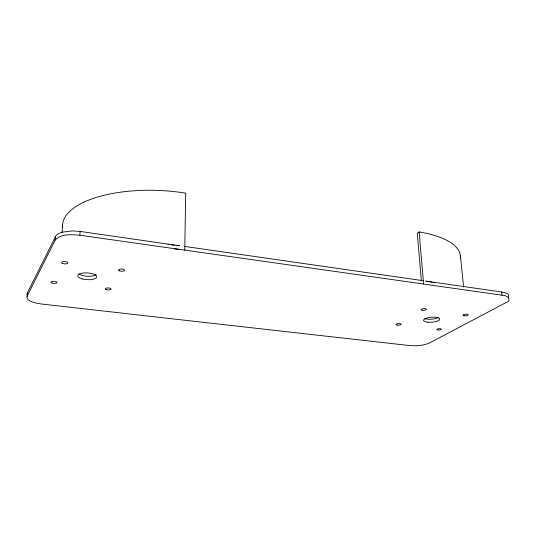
<?xml version="1.0" encoding="UTF-8"?>
<svg xmlns="http://www.w3.org/2000/svg" width="536" height="536" viewBox="0 0 536 536"><rect width="100%" height="100%" fill="white"/><g stroke="black" fill="none" stroke-linecap="round" stroke-linejoin="round"><path stroke-width="0.8" d="M184.752 250.091A95.776 34.049 1.6 0 0 179.513 249.401L79.877 235.217C71.75 234.594 61.091 233.408 55.148 240.141L27.028 296.341C26.21 301.735 36.776 303.316 42.002 304.08L126.824 313.64A95.776 34.049 1.6 0 0 131.253 314.183L339.389 337.667A86.765 28.08 -3.4 0 0 343.154 338.055L409.256 345.532C416.097 346.149 423.721 345.599 429.785 342.826L505.837 302.673C512.322 300.85 507.974 294.968 502.018 295.202L425.691 284.355A86.765 28.08 -3.4 0 0 423.608 284.047L184.752 250.091L185.704 193.168A93.592 38.203 2 0 0 62.625 227.164M79.877 235.217L80.119 231.438L72.246 230.909L62.216 232.168L58.578 233.562L56.106 235.405L27.303 293.031L27.155 294.539M62.035 232.725L62.618 224.45M55.148 240.141L55.422 236.396M27.028 296.341L27.303 293.031M508.396 297.152C510.125 293.587 505.227 292.723 501.696 291.993L425.403 281.031M460.317 258.553A84.963 31.637 -3.8 0 0 419.132 231.927L417.296 233.267L421.296 280.274M174.18 248.818L179.513 249.401M501.636 291.979L502.018 295.202M184.813 246.446L423.326 280.717M80.119 231.438L179.58 245.756A95.636 34.324 1.6 0 0 176.043 245.354M460.377 255.478L463.633 287.122M419.132 231.927L423.608 284.047M167.949 244.617A95.636 34.324 1.6 0 1 168.853 244.691M171.567 244.912A95.636 34.324 1.6 0 1 174.254 245.166M426.77 281.253A86.651 28.308 -3.4 0 1 432.043 282.224M433.316 282.485A86.651 28.308 -3.4 0 1 434.562 282.76M96.044 274.687A9.467 3.397 3.2 0 1 87.656 276.254A9.467 3.397 3.2 0 1 79.047 273.983M438.187 317.593A8.114 2.539 -4.4 0 1 424.753 318.605M464.129 315.758A2.653 0.824 -5 0 0 468.243 314.806A2.653 0.824 -5 0 0 464.457 314.304A2.653 0.824 -5 0 0 464.129 315.758M62.665 263.471A3.169 1.159 3.9 0 0 67.844 263.129A3.169 1.159 3.9 0 0 63.73 261.568A3.169 1.159 3.9 0 0 62.665 263.471M82.256 278.921A9.481 3.37 3.2 0 0 96.728 276.864A9.481 3.37 3.2 0 0 82.799 273.105A9.481 3.37 3.2 0 0 82.256 278.921M427.741 322.196A8.127 2.519 -4.4 0 0 439.755 319.108A8.127 2.519 -4.4 0 0 427.453 317.848A8.127 2.519 -4.4 0 0 427.741 322.196M437.946 329.962A2.204 0.663 -4.4 0 0 441.329 329.198A2.204 0.663 -4.4 0 0 438.12 328.803A2.204 0.663 -4.4 0 0 437.946 329.962M397.149 325.111A2.553 0.791 -3.7 0 0 401.116 324.28A2.553 0.791 -3.7 0 0 397.457 323.724A2.553 0.791 -3.7 0 0 397.149 325.111M422.301 310.324A2.68 0.858 -4.3 0 0 426.381 309.339A2.68 0.858 -4.3 0 0 422.442 308.823A2.68 0.858 -4.3 0 0 422.301 310.324M106.175 289.601A2.914 1.005 2.5 0 0 111.019 289.313A2.914 1.005 2.5 0 0 107.401 287.953A2.914 1.005 2.5 0 0 106.175 289.601M51.999 283.015A3.015 1.039 3.8 0 0 56.91 282.707A3.015 1.039 3.8 0 0 52.957 281.3A3.015 1.039 3.8 0 0 51.999 283.015M119.454 270.848A3.062 1.119 2.5 0 0 124.56 270.519A3.062 1.119 2.5 0 0 120.774 269.018A3.062 1.119 2.5 0 0 119.454 270.848"/></g></svg>
